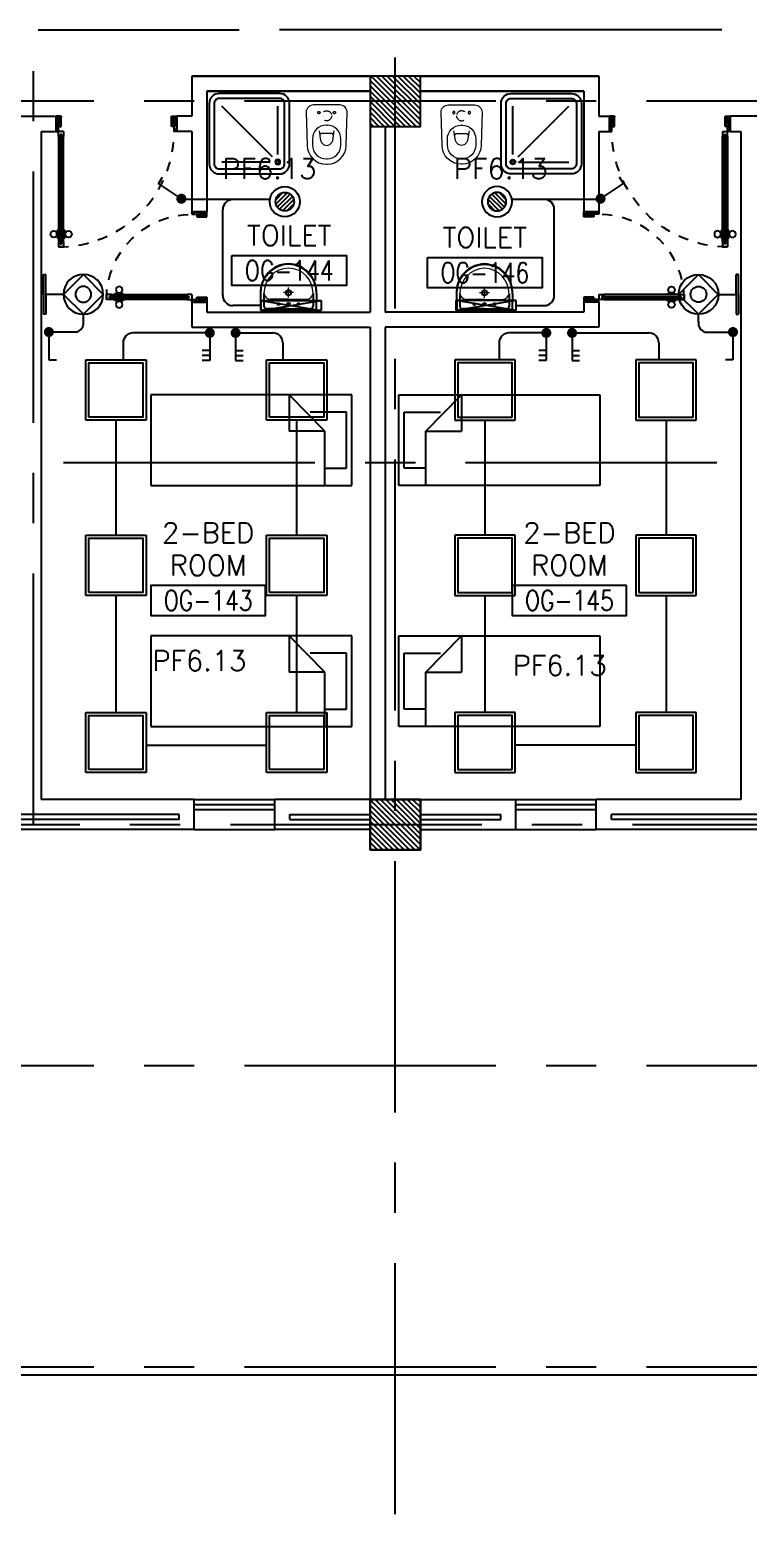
# Model space of a CAD drawing. Extents: x -0.3 to 93.5, y -1.1 to 78.4.
# Drawn here: x 72.19 to 79.34, y -1.11 to 13.66 of the extents above; entities that cross this region are included whole.
import ezdxf
from ezdxf.enums import TextEntityAlignment as Align

# ---------------------------------------------------------------- set-up
doc = ezdxf.new("R2010")
doc.units = 0
doc.header["$MEASUREMENT"] = 0
doc.header["$PDMODE"] = 34
for name, pattern in [('CENTERX2', [4, 2.5, -0.5, 0.5, -0.5]), ('DASHED', [0.75, 0.5, -0.25]), ('HIDDEN', [0.375, 0.25, -0.125]), ('HIDDEN2', [0.1875, 0.125, -0.0625])]:
    doc.linetypes.add(name, pattern=pattern)
doc.layers.get('0').update_dxf_attribs({"linetype": 'CONTINUOUS'})
doc.layers.get('DEFPOINTS').update_dxf_attribs({"linetype": 'CONTINUOUS'})
for name, color, linetype in [('AX-DIM', 11, 'CONTINUOUS'), ('AXES', 11, 'CENTERX2'), ('COL', 11, 'CONTINUOUS'), ('DOOR', 7, 'CONTINUOUS'), ('E-CLINE', 2, 'CONTINUOUS'), ('E-LEGEND', 3, 'CONTINUOUS'), ('E-LITE', 4, 'CONTINUOUS'), ('E-SWITCH', 4, 'CONTINUOUS'), ('E-TEXT', 4, 'CONTINUOUS'), ('FIX', 11, 'CONTINUOUS'), ('FUR', 11, 'CONTINUOUS'), ('HAT', 11, 'CONTINUOUS'), ('INSUL', 11, 'CONTINUOUS'), ('RM-BOX', 11, 'CONTINUOUS'), ('RM-NAME', 11, 'CONTINUOUS'), ('RM-NO', 11, 'CONTINUOUS'), ('WALL', 11, 'CONTINUOUS'), ('WIN', 11, 'CONTINUOUS')]:
    doc.layers.add(name, color=color, linetype=linetype)
doc.styles.add('ROMANS', font='ROMANS.shx', dxfattribs={"width": 0.6})
doc.dimstyles.new('STANDARD in', dxfattribs={"dimtxt": 0.24, "dimasz": 0.1, "dimexe": 0.07, "dimexo": 0.05, "dimgap": 0.05, "dimtad": 1, "dimdec": 0, "dimlfac": 1000, "dimzin": 0, "dimdsep": 46, "dimtxsty": 'ROMANS', "dimblk": 'ARCHTICK', "dimcen": 0.05, "dimdle": 0.05, "dimclrd": 7, "dimclre": 7, "dimclrt": 2, "dimadec": 0, "dimazin": 0, "dimtfac": 1, "dimtdec": 0, "dimtmove": 2, "dimatfit": 3, "dimldrblk": 'ARCHTICK', "dimfxl": 0, "dimtolj": 1, "dimtzin": 0, "dimarcsym": 0})

# ---------------------------------------------------------------- blocks, each defined once
blk = doc.blocks.new('_ARCHTICK')
at = {"color": 0, "linetype": 'ByBlock', "const_width": 0.15}
blk.add_lwpolyline([(-0.5, -0.5), (0.5, 0.5)], dxfattribs=at)
blk = doc.blocks.new('*D141')
at = {"layer": 'AX-DIM', "color": 7, "lineweight": -2, "ltscale": 0.3}
for p, q in [((91.482, 5.5), (92.202, 5.5)), ((92.132, 5.55), (92.132, 0.225)), ((49.537, 0.275), (92.202, 0.275))]:
    blk.add_line(p, q, dxfattribs=at)
at = {"layer": 'DEFPOINTS', "color": 0, "ltscale": 0.3}
for p in [(91.432, 5.5), (49.487, 0.275), (92.132, 0.275)]:
    blk.add_point(p, dxfattribs=at)
at = {"layer": 'AX-DIM', "color": 7, "lineweight": -2, "ltscale": 0.3, "xscale": 0.1, "yscale": 0.1, "zscale": 0.1}
for p, rotation in [((92.132, 5.5), 90), ((92.132, 0.275), 270)]:
    blk.add_blockref('_ARCHTICK', p, dxfattribs=dict(at, rotation=rotation))
at = {"layer": 'AX-DIM', "color": 2, "ltscale": 0.3, "insert": (91.962, 2.887), "char_height": 0.24, "attachment_point": 5, "rotation": 90, "style": 'ROMANS'}
blk.add_mtext('\\A1;5225', dxfattribs=at)
blk = doc.blocks.new('*X87')
at = {"color": 0}
for p, q in [((245929, 169932), (246386, 170390)), ((245929, 169985), (246333, 170390)), ((245929, 170038), (246280, 170390)), ((245929, 170091), (246227, 170390)), ((245929, 170144), (246174, 170390)), ((245929, 170197), (246121, 170390)), ((245929, 170250), (246068, 170390)), ((245929, 170303), (246015, 170390)), ((245929, 170357), (245962, 170390)), ((245939, 169890), (246429, 170379)), ((245992, 169890), (246429, 170326)), ((246045, 169890), (246429, 170273)), ((246098, 169890), (246429, 170220)), ((246151, 169890), (246429, 170167)), ((246204, 169890), (246429, 170114)), ((246257, 169890), (246429, 170061)), ((246310, 169890), (246429, 170008)), ((246363, 169890), (246429, 169955)), ((246416, 169890), (246429, 169902))]:
    blk.add_line(p, q, dxfattribs=at)
blk = doc.blocks.new('*X80')
at = {"color": 0}
for p, q in [((245927, 177090), (246427, 177590)), ((245929, 177145), (246374, 177590)), ((245929, 177198), (246321, 177590)), ((245929, 177251), (246267, 177590)), ((245929, 177304), (246214, 177590)), ((245929, 177357), (246161, 177590)), ((245929, 177410), (246108, 177590)), ((245929, 177463), (246055, 177590)), ((245929, 177516), (246002, 177590)), ((245929, 177569), (245949, 177590)), ((245980, 177090), (246429, 177539)), ((246033, 177090), (246429, 177486)), ((246086, 177090), (246429, 177433)), ((246139, 177090), (246429, 177380)), ((246192, 177090), (246429, 177327)), ((246245, 177090), (246429, 177274)), ((246298, 177090), (246429, 177220)), ((246351, 177090), (246429, 177167)), ((246404, 177090), (246429, 177114))]:
    blk.add_line(p, q, dxfattribs=at)
blk = doc.blocks.new('DOOR90')
at = {"layer": 'DOOR', "color": 0, "linetype": 'ByBlock'}
for p, q in [((-150, 0), (-150, -25)), ((-150, 0), (0, 0)), ((0, -50), (0, 0)), ((-1000, -25), (-1000, -75)), ((-1000, -75), (-1000, -25)), ((-950, -25), (-1000, -25)), ((-950, -75), (-1000, -75)), ((-970, -42), (-970, -58)), ((-950, -42), (-970, -42)), ((-950, -58), (-970, -58)), ((-950, -25), (-950, -42)), ((-950, -58), (-950, -75)), ((-918, -25), (-918, -18)), ((-828, -18), (-918, -18)), ((-918, -75), (-918, -82)), ((-828, -82), (-918, -82)), ((-905, -18), (-905, -9)), ((-905, -9), (-840, -9)), ((-905, -18), (-840, -18)), ((-905, -82), (-905, -91)), ((-905, -82), (-840, -82)), ((-905, -91), (-840, -91)), ((-840, -18), (-840, -9)), ((-840, -82), (-840, -91)), ((-828, -25), (-828, -18)), ((-828, -75), (-828, -82)), ((-200, -42), (-200, -25)), ((-200, -25), (-150, -25)), ((-180, -42), (-200, -42)), ((-200, -75), (-200, -58)), ((-200, -58), (-180, -58)), ((-150, -75), (-200, -75)), ((-180, -58), (-180, -42)), ((-150, -75), (-150, -25)), ((-150, -25), (-100, -25)), ((-100, -25), (-100, -50)), ((-100, -50), (0, -50)), ((-150, -900), (-150, -875)), ((-150, -875), (-100, -875)), ((-100, -850), (0, -850)), ((-100, -875), (-100, -850)), ((0, -850), (0, -900)), ((0, -900), (-150, -900)), ((-150, -900), (0, -900))]:
    blk.add_line(p, q, dxfattribs=at)
at = {"layer": 'DOOR', "color": 9, "linetype": 'ByBlock'}
for p, q in [((0, -50), (-114, 0)), ((0, -50), (-40, 0)), ((0, -50), (-100, -37)), ((0, -850), (-114, -900)), ((0, -850), (-100, -863)), ((0, -850), (-40, -900))]:
    blk.add_line(p, q, dxfattribs=at)
at = {"layer": 'DOOR', "linetype": 'ByBlock'}
for p, q in [((-200, -25), (-950, -25)), ((-200, -42), (-950, -42)), ((-200, -58), (-950, -58)), ((-950, -75), (-200, -75))]:
    blk.add_line(p, q, dxfattribs=at)
at = {"layer": 'DOOR', "color": 0, "linetype": 'ByBlock'}
for centre in [(-873, 24), (-873, -124)]:
    blk.add_circle(centre, 32.4, dxfattribs=at)
at = {"layer": 'DOOR', "color": 9, "linetype": 'ByBlock'}
for centre, radius, start, end in [((0, -50), 154, 161.1053, 166.2858), ((0, -50), 134, 158.1598, 169.28), ((0, -50), 94.4, 148.0182, 180), ((0, -50), 74.4, 137.7764, 180), ((0, -50), 114, 154.0838, 167.3774), ((0, -50), 54.4, 113.2074, 180), ((0, -50), 34.4, 90, 180), ((0, -50), 14.4, 90, 180), ((0, -850), 134, 190.72, 201.8402), ((0, -850), 94.4, 180, 211.9818), ((0, -850), 74.4, 180, 222.2236), ((0, -850), 54.4, 180, 246.7926), ((0, -850), 34.4, 180, 270), ((0, -850), 14.4, 180, 270), ((0, -850), 154, 193.7142, 198.8947)]:
    blk.add_arc(centre, radius, start, end, dxfattribs=at)
at = {"layer": 'DOOR', "linetype": 'HIDDEN', "ltscale": 0.5}
blk.add_arc((-150, -25), 850, 180, 270, dxfattribs=at)
blk = doc.blocks.new('DOOR100')
at = {"layer": 'DOOR', "color": 0, "linetype": 'ByBlock'}
for p, q in [((-82, 1205), (-91, 1205)), ((-91, 1205), (-91, 1140)), ((-75, 1218), (-82, 1218)), ((-82, 1128), (-82, 1218)), ((-82, 1205), (-82, 1140)), ((-25, 1300), (-75, 1300)), ((-75, 1300), (-25, 1300)), ((-75, 1250), (-75, 1300)), ((-58, 1250), (-75, 1250)), ((-42, 1270), (-58, 1270)), ((-58, 1250), (-58, 1270)), ((-42, 1250), (-42, 1270)), ((-25, 1250), (-42, 1250)), ((-25, 1250), (-25, 1300)), ((-25, 1218), (-18, 1218)), ((-18, 1128), (-18, 1218)), ((-18, 1205), (-9, 1205)), ((-18, 1205), (-18, 1140)), ((-9, 1205), (-9, 1140)), ((-82, 1140), (-91, 1140)), ((-75, 1128), (-82, 1128)), ((-25, 1128), (-18, 1128)), ((-18, 1140), (-9, 1140)), ((-1200, 0), (-1200, 150)), ((-1200, 150), (-1175, 150)), ((-1200, 150), (-1200, 0)), ((-1175, 150), (-1175, 100)), ((-75, 200), (-58, 200)), ((-75, 150), (-75, 200)), ((-75, 150), (-25, 150)), ((-58, 200), (-58, 180)), ((-58, 180), (-42, 180)), ((-42, 200), (-25, 200)), ((-42, 180), (-42, 200)), ((-25, 200), (-25, 150)), ((0, 150), (-25, 150)), ((-25, 150), (-25, 100)), ((0, 150), (0, 0)), ((-1150, 0), (-1200, 0)), ((-1175, 100), (-1150, 100)), ((-1150, 100), (-1150, 0)), ((-50, 100), (-50, 0)), ((-25, 100), (-50, 100)), ((-50, 0), (0, 0))]:
    blk.add_line(p, q, dxfattribs=at)
at = {"layer": 'DOOR', "linetype": 'ByBlock'}
for p, q in [((-75, 1250), (-75, 200)), ((-58, 200), (-58, 1250)), ((-42, 200), (-42, 1250)), ((-25, 200), (-25, 1250)), ((0, 0), (0, 150))]:
    blk.add_line(p, q, dxfattribs=at)
at = {"layer": 'DOOR', "color": 9, "linetype": 'ByBlock'}
for p, q in [((-1150, 0), (-1200, 114)), ((-1150, 0), (-1200, 40)), ((-1150, 0), (-1163, 100)), ((-50, 0), (0, 114)), ((-50, 0), (-37, 100)), ((-50, 0), (0, 40))]:
    blk.add_line(p, q, dxfattribs=at)
at = {"layer": 'DOOR', "color": 0, "linetype": 'ByBlock'}
for centre in [(-124, 1173), (24, 1173)]:
    blk.add_circle(centre, 32.4, dxfattribs=at)
at = {"layer": 'DOOR', "linetype": 'HIDDEN', "ltscale": 0.5}
blk.add_arc((-25, 150), 1150, 90, 180.0001, dxfattribs=at)
at = {"layer": 'DOOR', "color": 9, "linetype": 'ByBlock'}
for centre, radius, start, end in [((-1150, 0), 154, 103.7142, 108.8947), ((-50, 0), 154, 71.1053, 76.2858), ((-1150, 0), 134, 100.72, 111.8402), ((-1150, 0), 94.4, 90, 121.9818), ((-1150, 0), 74.4, 90, 132.2236), ((-1150, 0), 54.4, 90, 156.7926), ((-1150, 0), 34.4, 90, 180), ((-1150, 0), 14.4, 90, 180), ((-50, 0), 94.4, 58.0182, 90), ((-50, 0), 74.4, 47.7764, 90), ((-50, 0), 54.4, 23.2074, 90), ((-50, 0), 34.4, 0, 90), ((-50, 0), 14.4, 0, 90), ((-50, 0), 134, 68.1598, 79.28), ((-50, 0), 114, 64.0838, 77.3774)]:
    blk.add_arc(centre, radius, start, end, dxfattribs=at)
blk = doc.blocks.new('RM1')
at = {"layer": 'RM-BOX'}
blk.add_lwpolyline([(570, -200), (-570, -200), (-570, -500), (570, -500)], close=True, dxfattribs=at)
at = {"layer": 'RM-NAME', "style": 'ROMANS'}
for tag, p in [('ROOMNAME1', (0, 324)), ('ROOMNAME2', (0, 0))]:
    blk.add_attdef(tag, text='', height=200, dxfattribs=at).set_placement(p, align=Align.MIDDLE)
at = {"layer": 'RM-NO', "style": 'ROMANS', "width": 0.8}
blk.add_attdef('ROOMNO', text='', height=200, dxfattribs=at).set_placement((0, -350), align=Align.MIDDLE)
blk = doc.blocks.new('LAV1')
at = {"layer": 'FIX', "linetype": 'ByBlock', "ltscale": 0.3}
for p, q in [((-280, 210), (-275, 50)), ((-245, 210), (-245, 85)), ((245, 210), (245, 85)), ((280, 210), (275, 50)), ((0, 60), (-220, 60)), ((0, 60), (220, 60))]:
    blk.add_line(p, q, dxfattribs=at)
at = {"layer": 'FIX', "linetype": 'Continuous', "lineweight": 20}
for p, q in [((-275, 210), (-275, 50)), ((0, 155), (-181, 155)), ((0, 155), (181, 155)), ((275, 210), (275, 50)), ((0, 50), (-275, 50)), ((0, 50), (-252, 50)), ((0, 50), (252, 50)), ((0, 50), (275, 50))]:
    blk.add_line(p, q, dxfattribs=at)
at = {"layer": 'FIX', "linetype": 'DASHED', "lineweight": 20, "ltscale": 0.05}
for p, q in [((50, 220), (-50, 220)), ((0, 170), (0, 270)), ((0, 170), (0, 270))]:
    blk.add_line(p, q, dxfattribs=at)
at = {"layer": 'FIX', "lineweight": 20}
for p, q in [((16, 107), (-15, 107)), ((0, 92), (0, 123))]:
    blk.add_line(p, q, dxfattribs=at)
for centre, radius in [((0, 220), 29.5), ((0, 220), 22.5), ((0, 107), 15.5)]:
    blk.add_circle(centre, radius, dxfattribs=at)
at = {"layer": 'FIX', "linetype": 'HIDDEN', "lineweight": 20, "ltscale": 0.05}
for centre in [(-100, 107), (100, 107)]:
    blk.add_circle(centre, 12.4, dxfattribs=at)
at = {"layer": 'FIX', "linetype": 'ByBlock', "ltscale": 0.3}
for centre, radius, start, end in [((7, 220), 287, 91.3776, 182.0064), ((-7, 220), 287, 357.9936, 88.6224), ((-220, 85), 24.9, 179.7021, 269.9486), ((220, 85), 24.9, 270.0514, 0.2979)]:
    blk.add_arc(centre, radius, start, end, dxfattribs=at)
at = {"layer": 'FIX', "linetype": 'Continuous', "lineweight": 20}
for centre, radius, start, end in [((8, 217), 283, 91.6988, 181.351), ((8, 212), 253, 91.7328, 180.4884), ((-8, 217), 283, 358.649, 88.3012), ((-8, 212), 253, 359.5116, 88.2672), ((-179, 222), 66.9, 190.2006, 268.0786), ((179, 222), 66.9, 271.9214, 349.7994)]:
    blk.add_arc(centre, radius, start, end, dxfattribs=at)
blk = doc.blocks.new('SHR1')
at = {"layer": 'FIX'}
for p, q in [((-196, 196), (-700, 700)), ((-143, 218), (-143, 700)), ((-218, 143), (-700, 143))]:
    blk.add_line(p, q, dxfattribs=at)
for points in [[(-825, 125), (-825, 725, -0.414214), (-725, 825), (-125, 825, -0.414214), (-25, 725), (-25, 125, -0.414214), (-125, 25), (-725, 25, -0.414214)], [(-775, 125), (-775, 725, -0.414214), (-725, 775), (-125, 775, -0.414214), (-75, 725), (-75, 125, -0.414214), (-125, 75), (-725, 75, -0.414214)]]:
    blk.add_lwpolyline(points, format="xyb", close=True, dxfattribs=at)
for radius in [25, 15]:
    blk.add_circle((-143, 143), radius, dxfattribs=at)
blk = doc.blocks.new('WC1')
at = {"layer": 'FIX', "lineweight": 20}
for p, q in [((-210, 204), (-538, 194)), ((-727, 5), (-727, -5)), ((-674, 5), (-674, -5)), ((-534, 24), (-540, 0)), ((-540, 0), (-534, -24)), ((-475, 141), (-538, 141)), ((-395, 76), (-490, 60)), ((-339, 5), (-339, -5)), ((-538, -141), (-475, -141)), ((-490, -60), (-395, -76)), ((-538, -194), (-210, -204))]:
    blk.add_line(p, q, dxfattribs=at)
at = {"layer": 'FIX', "linetype": 'Continuous', "lineweight": 20}
blk.add_line((-420, -47), (-420, 45), dxfattribs=at)
at = {"layer": 'FIX', "lineweight": 20}
blk.add_lwpolyline([(-213, -204), (-210, -204, 0.414214), (-137, -131), (-137, 0), (-137, 131, 0.414214), (-210, 204)], format="xyb", dxfattribs=at)
at = {"layer": 'FIX', "linetype": 'HIDDEN2', "lineweight": 20, "ltscale": 0.3}
blk.add_circle((-245, 0), 49.8, dxfattribs=at)
at = {"layer": 'FIX', "linetype": 'HIDDEN', "lineweight": 20, "ltscale": 0.05}
for centre in [(-213, 78), (-213, -77)]:
    blk.add_circle(centre, 11.6, dxfattribs=at)
at = {"layer": 'FIX', "lineweight": 20}
for centre, radius, start, end in [((-538, 5), 189, 90, 180), ((-538, 5), 136, 90, 180), ((-473, -7), 68.2, 128.9242, 152.8468), ((-464, -18), 82, 108.496, 128.9242), ((-475, 5), 136, 360, 90), ((-538, -5), 189, 180, 270), ((-538, -5), 136, 180, 270), ((-473, 7), 68.2, 207.1532, 231.0758), ((-464, 18), 82, 231.0758, 251.504), ((-475, -5), 136, 270, 0)]:
    blk.add_arc(centre, radius, start, end, dxfattribs=at)
at = {"layer": 'FIX', "linetype": 'Continuous', "lineweight": 20}
for centre, start, end in [((-443, 46), 357.6662, 91.6121), ((-442, -46), 268.3879, 2.3338)]:
    blk.add_arc(centre, 22.3, start, end, dxfattribs=at)
blk = doc.blocks.new('*X49')
at = {"color": 0}
for p, q in [((21548.527, 18540.142), (21548.801, 18540.415)), ((21548.529, 18539.966), (21548.977, 18540.414)), ((21548.584, 18539.845), (21549.098, 18540.359)), ((21548.672, 18539.756), (21549.187, 18540.271)), ((21548.793, 18539.7), (21549.243, 18540.15)), ((21548.966, 18539.696), (21549.246, 18539.977))]:
    blk.add_line(p, q, dxfattribs=at)
blk = doc.blocks.new('SPOT')
at = {"layer": 'E-LITE'}
for radius in [0.6, 0.369]:
    blk.add_circle((0, 0), radius, dxfattribs=at)
at = {"layer": 'E-LITE', "color": 8}
blk.add_blockref('*X49', (-21548.886, -18540.056), dxfattribs=at)
blk = doc.blocks.new('MR20')
at = {"layer": 'E-LITE'}
for p, q in [((-300, 100), (-300, 0)), ((-300, 100), (-300, 0)), ((-300, 0), (300, 0)), ((-300, 0), (300, 0)), ((-300, 0), (300, 0)), ((-300, 0), (-300, 0)), ((300, 0), (300, 100)), ((300, 0), (300, 100)), ((300, 0), (300, 0))]:
    blk.add_line(p, q, dxfattribs=at)
at = {"layer": 'E-LITE', "color": 3}
blk.add_line((300, 100), (-300, 100), dxfattribs=at)
at = {"layer": 'E-LITE', "color": 8}
for p, q in [((300, 0), (-300, 100)), ((300, 100), (-300, 0))]:
    blk.add_line(p, q, dxfattribs=at)
blk = doc.blocks.new('NL')
at = {"layer": 'E-LEGEND'}
blk.add_line((0, -193), (25, -193), dxfattribs=at)
at = {"layer": 'E-LITE'}
for p, q in [((0, 5), (0, 203)), ((25, 203), (0, 203)), ((25, 5), (25, 203)), ((0, 5), (0, -193)), ((25, 5), (25, -193))]:
    blk.add_line(p, q, dxfattribs=at)
at = {"layer": 'E-LITE', "color": 2}
blk.add_line((201, 5), (25, 5), dxfattribs=at)
at = {"layer": 'E-LITE', "color": 5}
blk.add_circle((398, 5), 198, dxfattribs=at)
at = {"layer": 'E-SWITCH', "color": 2}
for p, q in [((201, 5), (398, 203)), ((398, 203), (596, 5)), ((398, -193), (201, 5)), ((596, 5), (398, -193))]:
    blk.add_line(p, q, dxfattribs=at)
at = {"layer": 'E-SWITCH'}
blk.add_circle((398, 5), 78.5, dxfattribs=at)
blk = doc.blocks.new('L42')
at = {"layer": 'E-LITE'}
for p, q in [((0.3, 0.3), (-0.3, 0.3)), ((-0.3, 0.3), (-0.3, -0.3)), ((0.3, -0.3), (0.3, 0.3)), ((-0.3, -0.3), (0.3, -0.3))]:
    blk.add_line(p, q, dxfattribs=at)
at = {"layer": 'E-LITE', "color": 8}
blk.add_lwpolyline([(-0.27, 0.27), (-0.27, -0.27), (0.27, -0.27), (0.27, 0.27)], close=True, dxfattribs=at)
blk = doc.blocks.new('1G1W')
for p, q in [((0, 0), (0.55, 0)), ((0.55, 0), (0.55, -0.15))]:
    blk.add_line(p, q)
at = {"const_width": 0.1}
blk.add_lwpolyline([(-0.05, 0, 1), (0.05, 0, 1)], format="xyb", close=True, dxfattribs=at)
blk = doc.blocks.new('3G1W')
for p, q in [((0, 0), (0.55, 0)), ((0.35, 0), (0.35, -0.15)), ((0.45, 0), (0.45, -0.15)), ((0.55, 0), (0.55, -0.15))]:
    blk.add_line(p, q)
at = {"const_width": 0.1}
blk.add_lwpolyline([(-0.05, 0, 1), (0.05, 0, 1)], format="xyb", close=True, dxfattribs=at)

msp = doc.modelspace()

# ---------------------------------------------------------------- linework, layer by layer
at = {"layer": 'AXES'}
for p, q in [((75.8324, -1.1143), (75.8324, 77.6984)), ((72.2324, 5.75), (72.2324, 64.57)), ((92.8324, 12.95), (40.7424, 12.95)), ((83.0324, 9.35), (40.7424, 9.35)), ((22.1924, 5.75), (92.8324, 5.75)), ((92.8324, 3.35), (40.7424, 3.35)), ((92.8324, 0.35), (40.7424, 0.35))]:
    msp.add_line(p, q, dxfattribs=at)
at = {"layer": 'COL'}
msp.add_lwpolyline([(76.0824, 6), (76.0824, 5.5), (75.5824, 5.5), (75.5824, 6)], close=True, dxfattribs=at)
at = {"layer": 'E-CLINE', "color": 4}
for p, q in [((72.2801, 13.6619), (74.2801, 13.6619)), ((79.0801, 13.6619), (74.6801, 13.6619)), ((74.1157, 11.0162), (74.1157, 11.8711)), ((77.4144, 11.0162), (77.4144, 11.8738)), ((74.4948, 10.9162), (74.2157, 10.9162)), ((77.0353, 10.9162), (77.3144, 10.9162)), ((73.0521, 9.7768), (73.0521, 8.6295)), ((74.8521, 8.6295), (74.8521, 9.7768)), ((76.7262, 8.6295), (76.7262, 9.7768)), ((78.5262, 9.7768), (78.5262, 8.6295)), ((73.0521, 8.0295), (73.0521, 6.8675)), ((74.8521, 6.8675), (74.8521, 8.0295)), ((76.7262, 6.8675), (76.7262, 8.0295)), ((78.5262, 8.0295), (78.5262, 6.8675)), ((73.3521, 6.5411), (74.5521, 6.5411)), ((78.2262, 6.5411), (77.0262, 6.5411))]:
    msp.add_line(p, q, dxfattribs=at)
for centre, start, end in [((74.2157, 11.8711), 90, 180), ((77.3144, 11.8738), 0, 90), ((74.2157, 11.0162), 180, 270), ((77.3144, 11.0162), 270, 0)]:
    msp.add_arc(centre, 0.1, start, end, dxfattribs=at)
at = {"layer": 'E-LITE', "linetype": 'ByBlock', "ltscale": 0.3}
for p, q in [((72.7289, 10.7526), (72.7289, 10.83)), ((78.8493, 10.7526), (78.8493, 10.83))]:
    msp.add_line(p, q, dxfattribs=at)
at = {"layer": 'E-SWITCH', "color": 4}
for p, q in [((74.5848, 11.9711), (73.6804, 11.9711)), ((76.993, 11.9738), (77.8986, 11.9738)), ((72.6615, 10.6526), (72.3858, 10.6526)), ((73.9618, 10.6441), (73.2236, 10.6441)), ((74.2685, 10.6441), (74.6133, 10.6441)), ((77.3098, 10.6441), (76.965, 10.6441)), ((77.6165, 10.6441), (78.3546, 10.6441)), ((78.9168, 10.6526), (79.1924, 10.6526)), ((73.1236, 10.5441), (73.1236, 10.3768)), ((74.7133, 10.5441), (74.7133, 10.3768)), ((76.865, 10.5441), (76.865, 10.3768)), ((78.4546, 10.5441), (78.4546, 10.3768))]:
    msp.add_line(p, q, dxfattribs=at)
for centre, radius, start, end in [((72.64, 10.7399), 0.0899, 283.8525, 8.14991), ((73.2236, 10.5441), 0.1, 90, 180), ((74.6133, 10.5441), 0.1, 0, 90), ((76.965, 10.5441), 0.1, 90, 180), ((78.3546, 10.5441), 0.1, 0, 90), ((78.9383, 10.7399), 0.0899, 171.85009, 256.1475)]:
    msp.add_arc(centre, radius, start, end, dxfattribs=at)
at = {"layer": 'FUR'}
for p, q in [((75.4016, 10.0269), (73.4016, 10.0269)), ((73.4016, 10.0269), (73.4016, 9.1269)), ((74.7766, 10.0269), (74.7766, 9.6657)), ((75.13, 9.6657), (74.7766, 10.0269)), ((75.4016, 9.1269), (75.4016, 10.0269)), ((75.8664, 10.0269), (77.8664, 10.0269)), ((75.8664, 9.1269), (75.8664, 10.0269)), ((76.138, 9.6657), (76.4914, 10.0269)), ((76.4914, 10.0269), (76.4914, 9.6657)), ((77.8664, 10.0269), (77.8664, 9.1269)), ((75.3462, 9.8547), (74.9865, 9.8547)), ((75.3462, 9.2968), (75.3462, 9.8547)), ((75.9218, 9.8547), (76.2815, 9.8547)), ((75.9218, 9.2968), (75.9218, 9.8547)), ((75.13, 9.6657), (74.7766, 9.6657)), ((75.13, 9.1269), (75.13, 9.6657)), ((76.138, 9.6657), (76.4914, 9.6657)), ((76.138, 9.1269), (76.138, 9.6657)), ((75.13, 9.2968), (75.3462, 9.2968)), ((76.138, 9.2968), (75.9218, 9.2968)), ((73.4016, 9.1269), (75.4016, 9.1269)), ((77.8664, 9.1269), (75.8664, 9.1269)), ((75.4016, 7.628), (73.4016, 7.628)), ((73.4016, 7.628), (73.4016, 6.728)), ((74.7766, 7.628), (74.7766, 7.2669)), ((75.13, 7.2669), (74.7766, 7.628)), ((75.4016, 6.728), (75.4016, 7.628)), ((75.8664, 7.628), (77.8664, 7.628)), ((75.8664, 6.728), (75.8664, 7.628)), ((76.138, 7.2669), (76.4914, 7.628)), ((76.4914, 7.628), (76.4914, 7.2669)), ((77.8664, 7.628), (77.8664, 6.728)), ((75.3462, 7.4559), (74.9865, 7.4559)), ((75.3462, 6.8979), (75.3462, 7.4559)), ((75.9218, 7.4559), (76.2815, 7.4559)), ((75.9218, 6.8979), (75.9218, 7.4559)), ((75.13, 7.2669), (74.7766, 7.2669)), ((75.13, 6.728), (75.13, 7.2669)), ((76.138, 7.2669), (76.4914, 7.2669)), ((76.138, 6.728), (76.138, 7.2669)), ((75.13, 6.8979), (75.3462, 6.8979)), ((76.138, 6.8979), (75.9218, 6.8979)), ((73.4016, 6.728), (75.4016, 6.728)), ((77.8664, 6.728), (75.8664, 6.728))]:
    msp.add_line(p, q, dxfattribs=at)
at = {"layer": 'INSUL'}
for p, q in [((73.6824, 5.85), (70.7824, 5.85)), ((73.6824, 5.8), (70.7824, 5.8)), ((73.6824, 5.8), (73.6824, 5.85)), ((74.7824, 5.8), (74.7824, 5.85)), ((74.7824, 5.85), (75.5824, 5.85)), ((74.7824, 5.8), (75.5824, 5.8)), ((76.0824, 5.85), (76.8824, 5.85)), ((76.0824, 5.8), (76.8824, 5.8)), ((76.8824, 5.8), (76.8824, 5.85)), ((77.9824, 5.8), (77.9824, 5.85)), ((80.8824, 5.85), (77.9824, 5.85)), ((80.8824, 5.8), (77.9824, 5.8))]:
    msp.add_line(p, q, dxfattribs=at)
at = {"layer": 'WALL', "linetype": 'ByBlock'}
for p, q in [((75.5824, 13.2), (73.8074, 13.2)), ((75.5824, 13.2), (73.8074, 13.2)), ((73.8074, 13.2), (75.5824, 13.2)), ((76.0824, 13.2), (77.8574, 13.2)), ((76.0824, 13.2), (77.8574, 13.2)), ((77.8574, 13.2), (76.0824, 13.2)), ((75.5824, 13.05), (73.9574, 13.05)), ((73.9574, 13.05), (75.5824, 13.05)), ((73.9574, 13.05), (75.5824, 13.05)), ((76.0824, 13.05), (77.7074, 13.05)), ((76.0824, 13.05), (77.7074, 13.05)), ((77.7074, 13.05), (76.0824, 13.05)), ((77.7074, 13.05), (76.0824, 13.05)), ((73.8074, 12.8), (73.6574, 12.8)), ((77.8574, 12.8), (77.9636, 12.8)), ((79.5261, 12.8), (79.1636, 12.8)), ((73.8074, 12.65), (73.6574, 12.65)), ((77.8574, 12.65), (77.9636, 12.65)), ((79.1636, 12.65), (79.2699, 12.65))]:
    msp.add_line(p, q, dxfattribs=at)
at = {"layer": 'WALL'}
for p, q in [((73.8074, 13.2), (73.8074, 12.8)), ((77.8574, 13.2), (77.8574, 12.8)), ((73.9574, 13.05), (73.9574, 11.85)), ((77.7074, 13.05), (77.7074, 11.85)), ((72.0074, 12.8), (72.4574, 12.8)), ((72.3074, 12.65), (72.3074, 6)), ((72.3074, 12.65), (72.4574, 12.65)), ((73.8074, 12.65), (73.8074, 11.85)), ((75.5824, 12.7), (75.5824, 10.85)), ((75.7324, 12.7), (75.7324, 10.85)), ((77.8574, 12.65), (77.8574, 11.85)), ((79.2699, 12.65), (79.2699, 6)), ((73.8074, 11.85), (73.9574, 11.85)), ((77.8574, 11.85), (77.7074, 11.85)), ((73.8074, 10.95), (73.9574, 10.95)), ((73.8074, 10.95), (73.8074, 10.7)), ((73.9574, 10.95), (73.9574, 10.85)), ((77.8574, 10.95), (77.7074, 10.95)), ((77.7074, 10.95), (77.7074, 10.85)), ((77.8574, 10.95), (77.8574, 10.7)), ((73.9574, 10.85), (75.5824, 10.85)), ((77.7074, 10.85), (75.7324, 10.85)), ((73.8074, 10.7), (75.5824, 10.7)), ((75.5824, 10.7), (75.5824, 6)), ((77.8574, 10.7), (75.7324, 10.7)), ((75.7324, 10.7), (75.7324, 6)), ((73.8324, 6), (72.3074, 6)), ((73.8324, 5.7), (73.8324, 6)), ((74.6324, 5.7), (74.6324, 6)), ((75.5824, 6), (74.6324, 6)), ((76.0824, 6), (77.0324, 6)), ((77.0324, 5.7), (77.0324, 6)), ((77.8324, 5.7), (77.8324, 6)), ((79.2699, 6), (77.8324, 6)), ((73.8324, 5.7), (70.6324, 5.7)), ((75.5824, 5.7), (74.6324, 5.7)), ((76.0824, 5.7), (77.0324, 5.7)), ((81.0324, 5.7), (77.8324, 5.7))]:
    msp.add_line(p, q, dxfattribs=at)
at = {"layer": 'WALL', "color": 2, "linetype": 'ByBlock'}
for p, q in [((72.4574, 12.8), (72.4574, 12.65)), ((73.6574, 12.8), (73.6574, 12.65)), ((77.9636, 12.8), (77.9636, 12.65)), ((79.1636, 12.8), (79.1636, 12.65))]:
    msp.add_line(p, q, dxfattribs=at)
at = {"layer": 'WALL', "linetype": 'ByBlock', "ltscale": 0.3}
for points in [[(75.5824, 12.7), (76.0824, 12.7), (76.0824, 13.2), (75.5824, 13.2)], [(75.5824, 5.5), (76.0824, 5.5), (76.0824, 6), (75.5824, 6)]]:
    msp.add_lwpolyline(points, close=True, dxfattribs=at)
at = {"layer": 'WIN'}
for p, q in [((73.8324, 6), (74.6324, 6)), ((73.8324, 5.95), (74.6324, 5.95)), ((77.0324, 6), (77.8324, 6)), ((77.0324, 5.95), (77.8324, 5.95)), ((73.8324, 5.9), (74.6324, 5.9)), ((77.0324, 5.9), (77.8324, 5.9)), ((73.8324, 5.7), (74.6324, 5.7)), ((77.0324, 5.7), (77.8324, 5.7))]:
    msp.add_line(p, q, dxfattribs=at)

# ---------------------------------------------------------------- block references
at = {"layer": 'DOOR', "color": 0, "linetype": 'ByBlock', "yscale": 0.000999999996565748, "zscale": 0.001, "rotation": 180}
for name, p, xscale in [('DOOR100', (72.4574, 12.8), 0.0009999999892897904), ('DOOR100', (79.1636, 12.8), -0.0009999999892897904), ('DOOR90', (73.9574, 10.95), -0.0009999999892897904), ('DOOR90', (77.7074, 10.95), 0.0009999999892897904)]:
    msp.add_blockref(name, p, dxfattribs=dict(at, xscale=xscale))
at = {"layer": 'E-LITE', "rotation": 180}
for name, p, xscale, yscale, zscale in [('SPOT', (74.7333, 11.95), 0.25, 0.25, 0.25), ('SPOT', (76.8449, 11.95), -0.25, 0.25, 0.25), ('NL', (72.3306, 11.0327), -0.0009999999892897904, 0.0009999999892897904, 0.001), ('NL', (79.2476, 11.0327), 0.0009999999892897904, 0.0009999999892897904, 0.001)]:
    msp.add_blockref(name, p, dxfattribs=dict(at, xscale=xscale, yscale=yscale, zscale=zscale))
at = {"layer": 'E-LITE', "yscale": 0.0009999999892897904, "zscale": 0.001}
for p, xscale in [((74.7948, 10.8662), -0.0009999999892897904), ((76.7353, 10.8662), 0.0009999999892897904)]:
    msp.add_blockref('MR20', p, dxfattribs=dict(at, xscale=xscale))
at = {"layer": 'E-LITE', "xscale": -1, "rotation": 180}
for p in [(73.0521, 10.0768), (74.8521, 10.0768), (73.0521, 8.3295), (74.8521, 8.3295), (73.0521, 6.5675), (74.8521, 6.5675)]:
    msp.add_blockref('L42', p, dxfattribs=at)
at = {"layer": 'E-LITE', "rotation": 180}
for p in [(76.7262, 10.0768), (78.5262, 10.0768), (76.7262, 8.3295), (78.5262, 8.3295), (76.7262, 6.5675), (78.5262, 6.5675)]:
    msp.add_blockref('L42', p, dxfattribs=at)
at = {"layer": 'E-SWITCH', "color": 4, "yscale": 0.5, "zscale": 0.5}
for name, p, xscale, rotation in [('1G1W', (73.704, 11.9795), 0.5, 146.3484999223702), ('1G1W', (77.8743, 11.9795), -0.5, 213.6515000776298), ('1G1W', (72.3858, 10.6526), -0.5, 90), ('3G1W', (73.9868, 10.6441), 0.5, 270), ('3G1W', (74.2435, 10.6441), -0.5, 90), ('3G1W', (77.3348, 10.6441), 0.5, 270), ('3G1W', (77.5915, 10.6441), -0.5, 90), ('1G1W', (79.1924, 10.6526), 0.5, 270)]:
    msp.add_blockref(name, p, dxfattribs=dict(at, xscale=xscale, rotation=rotation))
at = {"layer": 'FIX', "yscale": 0.000999999996565748, "zscale": 0.001}
for name, p, xscale, rotation in [('SHR1', (74.8054, 12.202), -0.000999999996565748, 90), ('SHR1', (76.8594, 12.202), 0.000999999996565748, 270), ('WC1', (75.1499, 13.05), 0.000999999996565748, 90), ('WC1', (76.4919, 13.05), -0.000999999996565748, 270)]:
    msp.add_blockref(name, p, dxfattribs=dict(at, xscale=xscale, rotation=rotation))
at = {"layer": 'FIX', "linetype": 'ByBlock', "ltscale": 0.3, "xscale": 0.0009999999892897904, "yscale": 0.000999999996565748, "zscale": 0.001}
for p in [(74.7699, 10.825), (76.7199, 10.823)]:
    msp.add_blockref('LAV1', p, dxfattribs=at)
at = {"layer": 'HAT', "xscale": -0.0009999999892897904, "yscale": 0.000999999996565748, "zscale": 0.001, "rotation": 180}
for name in ['*X87', '*X80']:
    msp.add_blockref(name, (-170.3462, 183.0897), dxfattribs=at)
at = {"layer": 'RM-NAME'}
ref = msp.add_blockref('RM1', (74.7774, 11.6145), dxfattribs=dict(at, xscale=-0.0009999999892897904, yscale=0.000999999996565748, zscale=0.001))
ref.add_attrib('ROOMNO', 'OG-144', dxfattribs={"layer": 'RM-NO', "height": 0.2, "style": 'ROMANS', "width": 0.8}).set_placement((74.7774, 11.2645), align=Align.MIDDLE)
ref.add_attrib('ROOMNAME2', 'TOILET', dxfattribs={"height": 0.2, "style": 'ROMANS'}).set_placement((74.7774, 11.6145), align=Align.MIDDLE)
ref = msp.add_blockref('RM1', (76.7225, 11.5931), dxfattribs=dict(at, xscale=-0.0009999999892897904, yscale=0.000999999996565748, zscale=0.001))
ref.add_attrib('ROOMNO', 'OG-146', dxfattribs={"layer": 'RM-NO', "height": 0.2, "style": 'ROMANS', "width": 0.8}).set_placement((76.7225, 11.2431), align=Align.MIDDLE)
ref.add_attrib('ROOMNAME2', 'TOILET', dxfattribs={"height": 0.2, "style": 'ROMANS'}).set_placement((76.7225, 11.5931), align=Align.MIDDLE)
at = {"layer": 'RM-NAME', "xscale": 0.0009999999892897904, "yscale": 0.000999999996565748, "zscale": 0.001}
for p, values in [((73.9704, 8.331), {'ROOMNO': 'OG-143', 'ROOMNAME2': 'ROOM', 'ROOMNAME1': '2-BED'}), ((77.5646, 8.331), {'ROOMNO': 'OG-145', 'ROOMNAME2': 'ROOM', 'ROOMNAME1': '2-BED'})]:
    msp.add_blockref('RM1', p, dxfattribs=at).add_auto_attribs(values)

# ---------------------------------------------------------------- texts
at = {"layer": 'E-TEXT', "color": 4, "style": 'ROMANS'}
for p in [(73.9759, 12.1792), (76.2783, 12.1792), (73.2786, 7.2816), (76.8638, 7.2345)]:
    msp.add_text(' PF6.13', height=0.2, dxfattribs=at).set_placement(p)

# ---------------------------------------------------------------- dimensions: what is measured, and where the dimension line sits
at = {"layer": 'AX-DIM'}
dim = msp.add_linear_dim(base=(92.1324, 0.275), p1=(91.4324, 5.5), p2=(49.4874, 0.275), angle=270, dimstyle='STANDARD in', dxfattribs=at)
dim.commit()
dim.dimension.update_dxf_attribs({"geometry": '*D141', "text_midpoint": (91.9624, 2.8875)})

doc.saveas('drawing.dxf')
